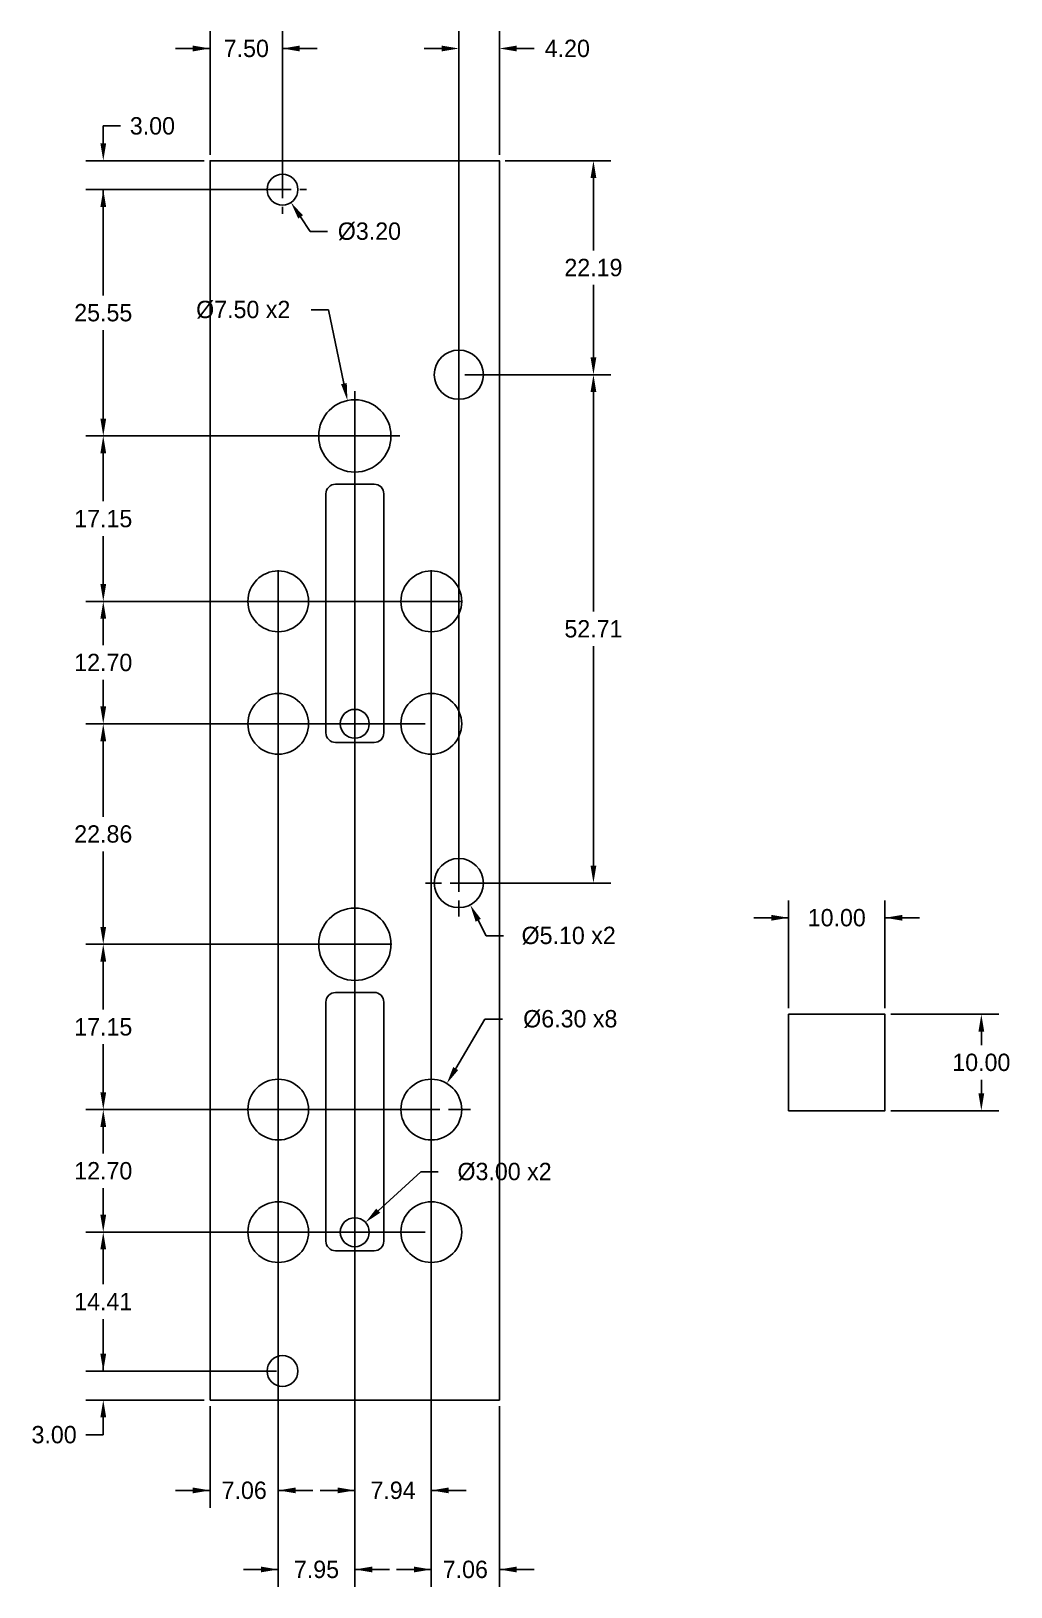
# Model space of a CAD drawing. Header units: millimetres. Extents: x -19 to 83, y -19 to 142.
import ezdxf

# ---------------------------------------------------------------- set-up
doc = ezdxf.new("R2010")
doc.units = ezdxf.units.MM
doc.header["$LTSCALE"] = 10
doc.header["$MEASUREMENT"] = 0
for name, color, linetype in [('Dimensions', 1, 'Continuous'), ('Panel', 7, 'Continuous'), ('ScaleHelp', 3, 'Continuous')]:
    doc.layers.add(name, color=color, linetype=linetype)
doc.layers.add('UsinageArriere', color=2, linetype='Continuous', plot=False)
doc.dimstyles.get("Standard").update_dxf_attribs({"dimscale": 10, "dimtxt": 0.18, "dimasz": 0.18, "dimexe": 0.18, "dimexo": 0.0625, "dimgap": 0.09, "dimtad": 0, "dimtih": 1, "dimtoh": 1, "dimzin": 0, "dimdsep": 46, "dimtxsty": 'Standard', "dimcen": -0.09, "dimadec": 0, "dimazin": 0, "dimtfac": 1, "dimtdec": 4, "dimtofl": 0, "dimtmove": 0, "dimatfit": 3, "dimfxl": 1, "dimtolj": 1, "dimtzin": 0, "dimarcsym": 0})

# ---------------------------------------------------------------- blocks, each defined once
blk = doc.blocks.new('*D116')
at = {"layer": 'ScaleHelp', "color": 0, "lineweight": -2}
for p, q in [((60, 40.625), (60, 51.8)), ((70, 40.625), (70, 51.8)), ((60, 50), (56.4, 50)), ((70, 50), (73.6, 50))]:
    blk.add_line(p, q, dxfattribs=at)
at = {"layer": 'ScaleHelp', "color": 0}
for points in [[(58.2, 49.7), (58.2, 50.3), (60, 50)], [(71.8, 50.3), (71.8, 49.7), (70, 50)]]:
    blk.add_solid(points, dxfattribs=at)
at = {"layer": 'ScaleHelp', "color": 0, "insert": (65, 50), "char_height": 1.8, "attachment_point": 5}
blk.add_mtext('\\A1;10.00', dxfattribs=at)
blk = doc.blocks.new('*D117')
at = {"layer": 'ScaleHelp', "color": 0, "lineweight": -2}
for p, q in [((70.625, 40), (81.8, 40)), ((80, 38.2), (80, 36.8)), ((80, 31.8), (80, 33.2)), ((70.625, 30), (81.8, 30))]:
    blk.add_line(p, q, dxfattribs=at)
at = {"layer": 'ScaleHelp', "color": 0}
for points in [[(80.3, 38.2), (79.7, 38.2), (80, 40)], [(79.7, 31.8), (80.3, 31.8), (80, 30)]]:
    blk.add_solid(points, dxfattribs=at)
at = {"layer": 'ScaleHelp', "color": 0, "insert": (80, 35), "char_height": 1.8, "attachment_point": 5}
blk.add_mtext('\\A1;10.00', dxfattribs=at)
blk = doc.blocks.new('*D156')
at = {"layer": 'Dimensions', "color": 0, "lineweight": -2}
for p, q in [((7.5, 127.3), (7.5, 128)), ((7.5, 124.6), (7.5, 126.4)), ((5.7, 125.5), (5, 125.5)), ((6.6, 125.5), (8.4, 125.5)), ((9.3, 125.5), (10, 125.5)), ((7.5, 123.7), (7.5, 123)), ((10.37, 121.16), (9.38, 122.66)), ((12.17, 121.16), (10.37, 121.16))]:
    blk.add_line(p, q, dxfattribs=at)
at = {"layer": 'Dimensions', "color": 0}
blk.add_solid([(9.63, 122.83), (9.13, 122.5), (8.38, 124.17)], dxfattribs=at)
at = {"layer": 'Dimensions', "color": 0, "insert": (16.52, 121.16), "char_height": 1.8, "attachment_point": 5}
blk.add_mtext('\\A1;%%c3.20', dxfattribs=at)
blk = doc.blocks.new('*D197')
at = {"layer": 'Dimensions', "color": 0, "lineweight": -2}
for p, q in [((-11.09, 132.1), (-9.29, 132.1)), ((-11.09, 130.3), (-11.09, 132.1)), ((-0.62, 128.5), (-12.89, 128.5)), ((6.88, 125.5), (-12.89, 125.5)), ((-11.09, 125.5), (-11.09, 121.9))]:
    blk.add_line(p, q, dxfattribs=at)
at = {"layer": 'Dimensions', "color": 0}
for points in [[(-11.39, 130.3), (-10.79, 130.3), (-11.09, 128.5)], [(-10.79, 123.7), (-11.39, 123.7), (-11.09, 125.5)]]:
    blk.add_solid(points, dxfattribs=at)
at = {"layer": 'Dimensions', "color": 0, "insert": (-5.99, 132.1), "char_height": 1.8, "attachment_point": 5}
blk.add_mtext('\\A1;3.00', dxfattribs=at)
blk = doc.blocks.new('*D198')
at = {"layer": 'Dimensions', "color": 0, "lineweight": -2}
for p, q in [((6.88, 125.5), (-12.89, 125.5)), ((-11.09, 123.7), (-11.09, 114.53)), ((-11.09, 101.75), (-11.09, 110.93)), ((14.38, 99.96), (-12.89, 99.96))]:
    blk.add_line(p, q, dxfattribs=at)
at = {"layer": 'Dimensions', "color": 0}
for points in [[(-10.79, 123.7), (-11.39, 123.7), (-11.09, 125.5)], [(-11.39, 101.75), (-10.79, 101.75), (-11.09, 99.96)]]:
    blk.add_solid(points, dxfattribs=at)
at = {"layer": 'Dimensions', "color": 0, "insert": (-11.09, 112.73), "char_height": 1.8, "attachment_point": 5}
blk.add_mtext('\\A1;25.55', dxfattribs=at)
blk = doc.blocks.new('*D199')
at = {"layer": 'Dimensions', "color": 0, "lineweight": -2}
for p, q in [((14.38, 99.96), (-12.89, 99.96)), ((-11.09, 98.16), (-11.09, 93.18)), ((-11.09, 84.61), (-11.09, 89.58)), ((22.32, 82.81), (-12.89, 82.81))]:
    blk.add_line(p, q, dxfattribs=at)
at = {"layer": 'Dimensions', "color": 0}
for points in [[(-10.79, 98.16), (-11.39, 98.16), (-11.09, 99.96)], [(-11.39, 84.61), (-10.79, 84.61), (-11.09, 82.81)]]:
    blk.add_solid(points, dxfattribs=at)
at = {"layer": 'Dimensions', "color": 0, "insert": (-11.09, 91.38), "char_height": 1.8, "attachment_point": 5}
blk.add_mtext('\\A1;17.15', dxfattribs=at)
blk = doc.blocks.new('*D200')
at = {"layer": 'Dimensions', "color": 0, "lineweight": -2}
for p, q in [((22.32, 82.81), (-12.89, 82.81)), ((-11.09, 81.01), (-11.09, 78.26)), ((-11.09, 71.91), (-11.09, 74.66)), ((22.32, 70.11), (-12.89, 70.11))]:
    blk.add_line(p, q, dxfattribs=at)
at = {"layer": 'Dimensions', "color": 0}
for points in [[(-10.79, 81.01), (-11.39, 81.01), (-11.09, 82.81)], [(-11.39, 71.91), (-10.79, 71.91), (-11.09, 70.11)]]:
    blk.add_solid(points, dxfattribs=at)
at = {"layer": 'Dimensions', "color": 0, "insert": (-11.09, 76.46), "char_height": 1.8, "attachment_point": 5}
blk.add_mtext('\\A1;12.70', dxfattribs=at)
blk = doc.blocks.new('*D201')
at = {"layer": 'Dimensions', "color": 0, "lineweight": -2}
for p, q in [((22.32, 70.11), (-12.89, 70.11)), ((-11.09, 68.31), (-11.09, 60.48)), ((-11.09, 49.06), (-11.09, 56.88)), ((14.38, 47.26), (-12.89, 47.26))]:
    blk.add_line(p, q, dxfattribs=at)
at = {"layer": 'Dimensions', "color": 0}
for points in [[(-10.79, 68.31), (-11.39, 68.31), (-11.09, 70.11)], [(-11.39, 49.06), (-10.79, 49.06), (-11.09, 47.26)]]:
    blk.add_solid(points, dxfattribs=at)
at = {"layer": 'Dimensions', "color": 0, "insert": (-11.09, 58.68), "char_height": 1.8, "attachment_point": 5}
blk.add_mtext('\\A1;22.86', dxfattribs=at)
blk = doc.blocks.new('*D202')
at = {"layer": 'Dimensions', "color": 0, "lineweight": -2}
for p, q in [((13.76, 47.26), (-12.89, 47.26)), ((-11.09, 45.46), (-11.09, 40.48)), ((-11.09, 31.91), (-11.09, 36.88)), ((22.32, 30.11), (-12.89, 30.11))]:
    blk.add_line(p, q, dxfattribs=at)
at = {"layer": 'Dimensions', "color": 0}
for points in [[(-10.79, 45.46), (-11.39, 45.46), (-11.09, 47.26)], [(-11.39, 31.91), (-10.79, 31.91), (-11.09, 30.11)]]:
    blk.add_solid(points, dxfattribs=at)
at = {"layer": 'Dimensions', "color": 0, "insert": (-11.09, 38.68), "char_height": 1.8, "attachment_point": 5}
blk.add_mtext('\\A1;17.15', dxfattribs=at)
blk = doc.blocks.new('*D203')
at = {"layer": 'Dimensions', "color": 0, "lineweight": -2}
for p, q in [((22.32, 30.11), (-12.89, 30.11)), ((-11.09, 28.31), (-11.09, 25.56)), ((-11.09, 19.21), (-11.09, 21.96)), ((22.32, 17.41), (-12.89, 17.41))]:
    blk.add_line(p, q, dxfattribs=at)
at = {"layer": 'Dimensions', "color": 0}
for points in [[(-10.79, 28.31), (-11.39, 28.31), (-11.09, 30.11)], [(-11.39, 19.21), (-10.79, 19.21), (-11.09, 17.41)]]:
    blk.add_solid(points, dxfattribs=at)
at = {"layer": 'Dimensions', "color": 0, "insert": (-11.09, 23.76), "char_height": 1.8, "attachment_point": 5}
blk.add_mtext('\\A1;12.70', dxfattribs=at)
blk = doc.blocks.new('*D204')
at = {"layer": 'Dimensions', "color": 0, "lineweight": -2}
for p, q in [((22.32, 17.41), (-12.89, 17.41)), ((-11.09, 15.61), (-11.09, 12.01)), ((-11.09, 4.8), (-11.09, 8.4)), ((6.88, 3), (-12.89, 3))]:
    blk.add_line(p, q, dxfattribs=at)
at = {"layer": 'Dimensions', "color": 0}
for points in [[(-10.79, 15.61), (-11.39, 15.61), (-11.09, 17.41)], [(-11.39, 4.8), (-10.79, 4.8), (-11.09, 3)]]:
    blk.add_solid(points, dxfattribs=at)
at = {"layer": 'Dimensions', "color": 0, "insert": (-11.09, 10.21), "char_height": 1.8, "attachment_point": 5}
blk.add_mtext('\\A1;14.41', dxfattribs=at)
blk = doc.blocks.new('*D205')
at = {"layer": 'Dimensions', "color": 0, "lineweight": -2}
for p, q in [((-11.09, 3), (-11.09, 6.6)), ((6.88, 3), (-12.89, 3)), ((-0.62, 0), (-12.89, 0)), ((-11.09, -1.8), (-11.09, -3.6)), ((-11.09, -3.6), (-12.89, -3.6))]:
    blk.add_line(p, q, dxfattribs=at)
at = {"layer": 'Dimensions', "color": 0}
for points in [[(-11.39, 4.8), (-10.79, 4.8), (-11.09, 3)], [(-10.79, -1.8), (-11.39, -1.8), (-11.09, 0)]]:
    blk.add_solid(points, dxfattribs=at)
at = {"layer": 'Dimensions', "color": 0, "insert": (-16.19, -3.6), "char_height": 1.8, "attachment_point": 5}
blk.add_mtext('\\A1;3.00', dxfattribs=at)
blk = doc.blocks.new('*D206')
at = {"layer": 'Dimensions', "color": 0, "lineweight": -2}
for p, q in [((0, 129.12), (0, 141.93)), ((7.5, 126.12), (7.5, 141.93)), ((0, 140.13), (-3.6, 140.13)), ((7.5, 140.13), (11.1, 140.13))]:
    blk.add_line(p, q, dxfattribs=at)
at = {"layer": 'Dimensions', "color": 0}
for points in [[(-1.8, 139.83), (-1.8, 140.43), (0, 140.13)], [(9.3, 140.43), (9.3, 139.83), (7.5, 140.13)]]:
    blk.add_solid(points, dxfattribs=at)
at = {"layer": 'Dimensions', "color": 0, "insert": (3.75, 140.13), "char_height": 1.8, "attachment_point": 5}
blk.add_mtext('\\A1;7.50', dxfattribs=at)
blk = doc.blocks.new('*D207')
at = {"layer": 'Dimensions', "color": 0, "lineweight": -2}
for p, q in [((7.06, 82.19), (7.06, -11.17)), ((0, -0.63), (0, -11.17)), ((0, -9.37), (-3.6, -9.37)), ((7.06, -9.37), (10.66, -9.37))]:
    blk.add_line(p, q, dxfattribs=at)
at = {"layer": 'Dimensions', "color": 0}
for points in [[(-1.8, -9.67), (-1.8, -9.07), (0, -9.37)], [(8.86, -9.07), (8.86, -9.67), (7.06, -9.37)]]:
    blk.add_solid(points, dxfattribs=at)
at = {"layer": 'Dimensions', "color": 0, "insert": (3.53, -9.37), "char_height": 1.8, "attachment_point": 5}
blk.add_mtext('\\A1;7.06', dxfattribs=at)
blk = doc.blocks.new('*D208')
at = {"layer": 'Dimensions', "color": 0, "lineweight": -2}
for p, q in [((15.01, 99.33), (15.01, -19.37)), ((7.06, 16.79), (7.06, -19.37)), ((7.06, -17.57), (3.46, -17.57)), ((15.01, -17.57), (18.61, -17.57))]:
    blk.add_line(p, q, dxfattribs=at)
at = {"layer": 'Dimensions', "color": 0}
for points in [[(5.26, -17.87), (5.26, -17.27), (7.06, -17.57)], [(16.81, -17.27), (16.81, -17.87), (15.01, -17.57)]]:
    blk.add_solid(points, dxfattribs=at)
at = {"layer": 'Dimensions', "color": 0, "insert": (11.03, -17.57), "char_height": 1.8, "attachment_point": 5}
blk.add_mtext('\\A1;7.95', dxfattribs=at)
blk = doc.blocks.new('*D209')
at = {"layer": 'Dimensions', "color": 0, "lineweight": -2}
for p, q in [((22.94, 82.19), (22.94, -11.17)), ((15.01, 16.79), (15.01, -11.17)), ((15.01, -9.37), (11.41, -9.37)), ((22.94, -9.37), (26.54, -9.37))]:
    blk.add_line(p, q, dxfattribs=at)
at = {"layer": 'Dimensions', "color": 0}
for points in [[(13.21, -9.67), (13.21, -9.07), (15.01, -9.37)], [(24.74, -9.07), (24.74, -9.67), (22.94, -9.37)]]:
    blk.add_solid(points, dxfattribs=at)
at = {"layer": 'Dimensions', "color": 0, "insert": (18.97, -9.37), "char_height": 1.8, "attachment_point": 5}
blk.add_mtext('\\A1;7.94', dxfattribs=at)
blk = doc.blocks.new('*D210')
at = {"layer": 'Dimensions', "color": 0, "lineweight": -2}
for p, q in [((22.94, 82.19), (22.94, -19.37)), ((30, -0.63), (30, -19.37)), ((22.94, -17.57), (19.34, -17.57)), ((30, -17.57), (33.6, -17.57))]:
    blk.add_line(p, q, dxfattribs=at)
at = {"layer": 'Dimensions', "color": 0}
for points in [[(21.14, -17.87), (21.14, -17.27), (22.94, -17.57)], [(31.8, -17.27), (31.8, -17.87), (30, -17.57)]]:
    blk.add_solid(points, dxfattribs=at)
at = {"layer": 'Dimensions', "color": 0, "insert": (26.47, -17.57), "char_height": 1.8, "attachment_point": 5}
blk.add_mtext('\\A1;7.06', dxfattribs=at)
blk = doc.blocks.new('*D218')
at = {"layer": 'Dimensions', "color": 0, "lineweight": -2}
for p, q in [((25.8, 54.22), (25.8, 141.93)), ((30, 129.12), (30, 141.93)), ((24, 140.13), (22.2, 140.13)), ((31.8, 140.13), (33.6, 140.13))]:
    blk.add_line(p, q, dxfattribs=at)
at = {"layer": 'Dimensions', "color": 0}
for points in [[(24, 139.83), (24, 140.43), (25.8, 140.13)], [(31.8, 140.43), (31.8, 139.83), (30, 140.13)]]:
    blk.add_solid(points, dxfattribs=at)
at = {"layer": 'Dimensions', "color": 0, "insert": (37.05, 140.13), "char_height": 1.8, "attachment_point": 5}
blk.add_mtext('\\A1;4.20', dxfattribs=at)
blk = doc.blocks.new('*D219')
at = {"layer": 'Dimensions', "color": 0, "lineweight": -2}
for p, q in [((30.62, 128.5), (41.56, 128.5)), ((39.76, 126.7), (39.76, 119.2)), ((39.76, 108.11), (39.76, 115.61)), ((26.43, 106.31), (41.56, 106.31))]:
    blk.add_line(p, q, dxfattribs=at)
at = {"layer": 'Dimensions', "color": 0}
for points in [[(40.06, 126.7), (39.46, 126.7), (39.76, 128.5)], [(39.46, 108.11), (40.06, 108.11), (39.76, 106.31)]]:
    blk.add_solid(points, dxfattribs=at)
at = {"layer": 'Dimensions', "color": 0, "insert": (39.76, 117.41), "char_height": 1.8, "attachment_point": 5}
blk.add_mtext('\\A1;22.19', dxfattribs=at)
blk = doc.blocks.new('*D220')
at = {"layer": 'Dimensions', "color": 0, "lineweight": -2}
for p, q in [((26.43, 106.31), (41.56, 106.31)), ((39.76, 104.51), (39.76, 81.76)), ((39.76, 55.4), (39.76, 78.15)), ((26.43, 53.6), (41.56, 53.6))]:
    blk.add_line(p, q, dxfattribs=at)
at = {"layer": 'Dimensions', "color": 0}
for points in [[(40.06, 104.51), (39.46, 104.51), (39.76, 106.31)], [(39.46, 55.4), (40.06, 55.4), (39.76, 53.6)]]:
    blk.add_solid(points, dxfattribs=at)
at = {"layer": 'Dimensions', "color": 0, "insert": (39.76, 79.95), "char_height": 1.8, "attachment_point": 5}
blk.add_mtext('\\A1;52.71', dxfattribs=at)
blk = doc.blocks.new('*D221')
at = {"layer": 'Dimensions', "color": 0, "lineweight": -2}
for p, q in [((21.84, 23.66), (17.43, 19.63)), ((23.64, 23.66), (21.84, 23.66))]:
    blk.add_line(p, q, dxfattribs=at)
at = {"layer": 'Dimensions', "color": 0}
for p, q in [((15, 19.2), (15, 19.8)), ((15, 16.5), (15, 18.3)), ((13.2, 17.4), (12.6, 17.4)), ((14.1, 17.4), (15.9, 17.4)), ((16.8, 17.4), (17.4, 17.4)), ((15, 15.6), (15, 15))]:
    blk.add_line(p, q, dxfattribs=at)
blk.add_solid([(17.23, 19.85), (17.64, 19.41), (16.11, 18.41)], dxfattribs=at)
at = {"layer": 'Dimensions', "color": 0, "insert": (30.54, 23.66), "char_height": 1.8, "attachment_point": 5}
blk.add_mtext('\\A1;%%c3.00 x2', dxfattribs=at)
blk = doc.blocks.new('*D222')
at = {"layer": 'Dimensions', "color": 0, "lineweight": -2}
for p, q in [((10.48, 113.04), (12.28, 113.04)), ((12.28, 113.04), (13.88, 105.39))]:
    blk.add_line(p, q, dxfattribs=at)
at = {"layer": 'Dimensions', "color": 0}
for p, q in [((15.01, 101.75), (15.01, 104.61)), ((15.01, 99.06), (15.01, 100.86)), ((13.21, 99.96), (10.36, 99.96)), ((14.11, 99.96), (15.91, 99.96)), ((16.81, 99.96), (19.66, 99.96)), ((15.01, 98.16), (15.01, 95.31))]:
    blk.add_line(p, q, dxfattribs=at)
blk.add_solid([(13.58, 105.33), (14.17, 105.45), (14.24, 103.63)], dxfattribs=at)
at = {"layer": 'Dimensions', "color": 0, "insert": (3.43, 113.04), "char_height": 1.8, "attachment_point": 5}
blk.add_mtext('\\A1;%%c7.50 x2', dxfattribs=at)
blk = doc.blocks.new('*D223')
at = {"layer": 'Dimensions', "color": 0, "lineweight": -2}
for p, q in [((28.51, 39.5), (25.47, 34.37)), ((30.31, 39.5), (28.51, 39.5))]:
    blk.add_line(p, q, dxfattribs=at)
at = {"layer": 'Dimensions', "color": 0}
for p, q in [((22.94, 31.91), (22.94, 34.16)), ((22.94, 29.21), (22.94, 31.01)), ((21.14, 30.11), (18.89, 30.11)), ((22.04, 30.11), (23.84, 30.11)), ((24.74, 30.11), (26.99, 30.11)), ((22.94, 28.31), (22.94, 26.06))]:
    blk.add_line(p, q, dxfattribs=at)
blk.add_solid([(25.21, 34.52), (25.73, 34.21), (24.55, 32.82)], dxfattribs=at)
at = {"layer": 'Dimensions', "color": 0, "insert": (37.36, 39.5), "char_height": 1.8, "attachment_point": 5}
blk.add_mtext('\\A1;%%c6.30 x8', dxfattribs=at)
blk = doc.blocks.new('*D224')
at = {"layer": 'Dimensions', "color": 0}
for p, q in [((25.8, 55.4), (25.8, 57.05)), ((24, 53.6), (22.35, 53.6)), ((24.9, 53.6), (26.7, 53.6)), ((25.8, 52.7), (25.8, 54.5)), ((27.6, 53.6), (29.25, 53.6)), ((25.8, 51.8), (25.8, 50.15))]:
    blk.add_line(p, q, dxfattribs=at)
at = {"layer": 'Dimensions', "color": 0, "lineweight": -2}
for p, q in [((28.64, 48.14), (27.81, 49.74)), ((30.44, 48.14), (28.64, 48.14))]:
    blk.add_line(p, q, dxfattribs=at)
at = {"layer": 'Dimensions', "color": 0}
blk.add_solid([(28.08, 49.88), (27.54, 49.6), (26.98, 51.34)], dxfattribs=at)
at = {"layer": 'Dimensions', "color": 0, "insert": (37.19, 48.14), "char_height": 1.8, "attachment_point": 5}
blk.add_mtext('\\A1;%%c5.10 x2', dxfattribs=at)

msp = doc.modelspace()

# ---------------------------------------------------------------- linework, layer by layer
at = {"layer": 'Dimensions'}
for p, q in [((15.007, 99.955), (15.007, 103.795)), ((15.007, 99.955), (11.167, 99.955)), ((15.007, 99.955), (18.847, 99.955)), ((15.007, 99.955), (15.007, 96.115)), ((7.062, 82.81), (7.062, 86.05)), ((7.062, 82.81), (7.062, 86.05)), ((22.942, 82.81), (22.942, 86.05)), ((7.062, 82.81), (3.822, 82.81)), ((7.062, 82.81), (3.822, 82.81)), ((7.062, 82.81), (10.302, 82.81)), ((7.062, 82.81), (7.062, 79.57)), ((7.062, 82.81), (10.302, 82.81)), ((7.062, 82.81), (7.062, 79.57)), ((22.942, 82.81), (19.702, 82.81)), ((22.942, 82.81), (26.182, 82.81)), ((22.942, 82.81), (22.942, 79.57)), ((15.007, 47.255), (15.007, 51.095)), ((15.007, 47.255), (11.167, 47.255)), ((15.007, 47.255), (18.847, 47.255)), ((15.007, 47.255), (15.007, 43.415))]:
    msp.add_line(p, q, dxfattribs=at)
at = {"layer": 'Panel'}
msp.add_lwpolyline([(0, 0), (0, 128.5), (30, 128.5), (30, 0)], close=True, dxfattribs=at)
for centre, radius in [((7.5, 125.5), 1.6), ((25.802, 106.31), 2.55), ((15.007, 99.955), 3.75), ((7.062, 82.81), 3.15), ((22.942, 82.81), 3.15), ((7.062, 70.11), 3.15), ((22.942, 70.11), 3.15), ((15.002, 70.11), 1.5), ((25.802, 53.6), 2.55), ((15.007, 47.255), 3.75), ((7.062, 30.11), 3.15), ((22.942, 30.11), 3.15), ((7.062, 17.41), 3.15), ((22.942, 17.41), 3.15), ((15.002, 17.4), 1.5), ((7.5, 3), 1.6)]:
    msp.add_circle(centre, radius, dxfattribs=at)
at = {"layer": 'ScaleHelp'}
msp.add_lwpolyline([(60, 40), (60, 30), (70, 30), (70, 40)], close=True, dxfattribs=at)
at = {"layer": 'UsinageArriere'}
for points in [[(12.007, 93.955), (12.007, 69.175)], [(13.007, 94.955), (17.011, 94.955)], [(18.018, 69.175), (18.018, 93.955)], [(17.011, 68.175), (13.007, 68.175)], [(13.007, 42.255), (17.011, 42.255)], [(12.007, 41.255), (12.007, 16.475)], [(18.018, 16.475), (18.018, 41.255)], [(17.011, 15.475), (13.007, 15.475)]]:
    msp.add_lwpolyline(points, dxfattribs=at)
for centre, start, end in [((13.007, 93.955), 90, 180), ((17.018, 93.955), 0, 90.45281), ((13.007, 69.175), 180, 270), ((17.018, 69.175), 269.54719, 0), ((13.007, 41.255), 90, 180), ((17.018, 41.255), 0, 90.45281), ((13.007, 16.475), 180, 270), ((17.018, 16.475), 269.54719, 0)]:
    msp.add_arc(centre, 1, start, end, dxfattribs=at)

# ---------------------------------------------------------------- dimensions: what is measured, and where the dimension line sits
at = {"layer": 'Dimensions'}
for base, p1, p2, picture, middle in [((0, 140.132), (7.5, 125.5), (0, 128.5), '*D206', (3.75, 140.132)), ((30, 140.132), (25.802, 53.6), (30, 128.5), '*D218', (37.05, 140.132)), ((7.061781429, -17.574562809), (15.006781429, 99.955), (7.061781429, 17.41), '*D208', (11.034281429, -17.574562809)), ((0, -9.37), (7.062, 82.81), (0, 0), '*D207', (3.531, -9.37)), ((15.006781429, -9.370153946), (22.941781429, 82.81), (15.006781429, 17.41), '*D209', (18.974281429, -9.370153946)), ((30, -17.575), (22.942, 82.81), (30, 0), '*D210', (26.471, -17.575))]:
    dim = msp.add_linear_dim(base=base, p1=p1, p2=p2, dimstyle='Standard', dxfattribs=at)
    dim.commit()
    dim.dimension.update_dxf_attribs({"geometry": picture, "text_midpoint": middle})
for base, p1, p2, picture, middle in [((-11.09, 128.5), (7.5, 125.5), (0, 128.5), '*D197', (-5.99, 132.1)), ((39.762, 128.5), (25.802, 106.31), (30, 128.5), '*D219', (39.762, 117.405)), ((-11.090277074, 99.955), (7.5, 125.5), (15.006781429, 99.955), '*D198', (-11.090277074, 112.7275)), ((39.762, 106.31), (25.802, 53.6), (25.802, 106.31), '*D220', (39.762, 79.955)), ((-11.090277074, 82.81), (15.006781429, 99.955), (22.941781429, 82.81), '*D199', (-11.090277074, 91.3825)), ((-11.09, 82.81), (22.942, 70.11), (22.942, 82.81), '*D200', (-11.09, 76.46)), ((-11.090277074, 70.11), (15.006781429, 47.255), (22.941781429, 70.11), '*D201', (-11.090277074, 58.6825)), ((-11.090277074, 47.255), (22.941781429, 30.11), (14.381781429, 47.255), '*D202', (-11.090277074, 38.6825)), ((-11.09, 30.11), (22.942, 17.41), (22.942, 30.11), '*D203', (-11.09, 23.76)), ((-11.09, 3), (22.942, 17.41), (7.5, 3), '*D204', (-11.09, 10.205)), ((-11.09, 0), (7.5, 3), (0, 0), '*D205', (-16.19, -3.6))]:
    dim = msp.add_linear_dim(base=base, p1=p1, p2=p2, angle=90, dimstyle='Standard', dxfattribs=at)
    dim.commit()
    dim.dimension.update_dxf_attribs({"geometry": picture, "text_midpoint": middle})
dim = msp.add_diameter_dim_2p(p1=(6.617, 126.834), p2=(8.383, 124.166), dimstyle='Standard', dxfattribs=at)
dim.commit()
dim.dimension.update_dxf_attribs({"geometry": '*D156', "text_midpoint": (16.519, 121.163), "dimtype": 163})
for p1, p2, override, picture, middle in [((15.771, 96.284), (14.242, 103.626), {"dimpost": '<> x2'}, '*D222', (3.433, 113.036)), ((24.625, 55.862), (26.979, 51.338), {"dimpost": '<> x2'}, '*D224', (37.19, 48.144)), ((21.335, 27.401), (24.549, 32.819), {"dimpost": '<> x8'}, '*D223', (37.359, 39.495)), ((13.896, 16.387), (16.108, 18.413), {"dimpost": '<> x2'}, '*D221', (30.535, 23.662))]:
    dim = msp.add_diameter_dim_2p(p1=p1, p2=p2, dimstyle='Standard', override=override, dxfattribs=at)
    dim.commit()
    dim.dimension.update_dxf_attribs({"geometry": picture, "text_midpoint": middle, "dimtype": 163})
at = {"layer": 'ScaleHelp'}
dim = msp.add_linear_dim(base=(70, 50), p1=(60, 40), p2=(70, 40), dimstyle='Standard', dxfattribs=at)
dim.commit()
dim.dimension.update_dxf_attribs({"geometry": '*D116', "text_midpoint": (65, 50)})
dim = msp.add_linear_dim(base=(80, 30), p1=(70, 40), p2=(70, 30), angle=90, dimstyle='Standard', dxfattribs=at)
dim.commit()
dim.dimension.update_dxf_attribs({"geometry": '*D117', "text_midpoint": (80, 35)})

doc.saveas('drawing.dxf')
